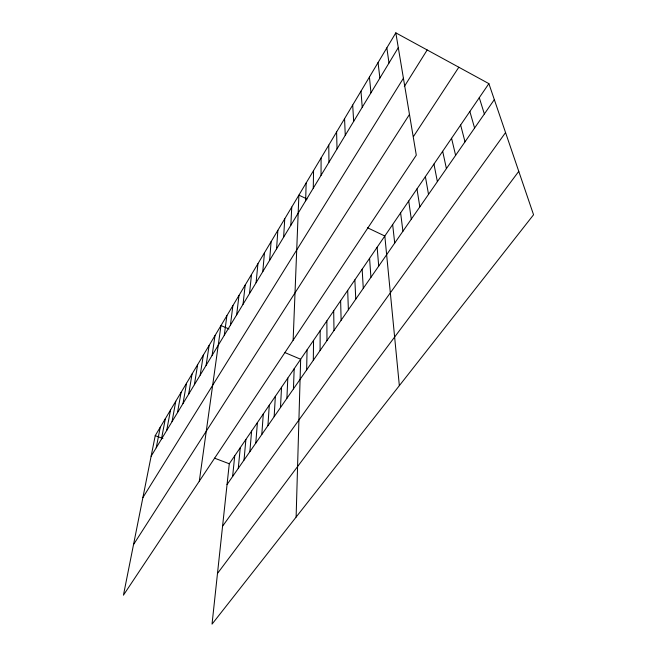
<?xml version="1.0" encoding="UTF-8"?>
<svg xmlns="http://www.w3.org/2000/svg" width="657" height="657" viewBox="0 0 657 657"><rect width="100%" height="100%" fill="white"/><g stroke="black" fill="none" stroke-linecap="round" stroke-linejoin="round"><path stroke-width="0.99" d="M321.043 175.345L321.092 157.959M320.09 350.534L320.156 330.701M313.307 360.299L313.553 340.375M313.274 188.181L313.553 170.582M306.647 369.899L307.057 349.885M296.118 517.084L300.66 359.248L285.015 352.628M305.653 200.779L306.154 182.966M293.441 388.911L294.18 368.741M293.137 340.203L298.886 195.129L307.057 199.014M286.904 398.331L287.807 378.079M290.837 225.277L291.757 207.078M280.473 407.586L281.533 387.26M274.15 416.694L275.357 396.302M283.627 237.185L284.752 218.806M267.933 425.646L269.28 405.205M276.556 248.88L277.862 230.328M261.806 434.466L263.293 413.959M269.608 260.361L271.103 241.653M255.787 443.138L257.404 422.591M249.857 451.679L251.606 431.074M262.784 271.645L264.459 252.781M244.018 460.081L245.899 439.443M238.277 468.359L240.273 447.672M256.082 282.724L257.93 263.712M232.619 476.497L234.738 455.786M249.496 293.605L251.508 274.462M488.882 83.636L229.285 463.768L212.03 624.15L533.558 214.765L488.882 83.636L395.818 32.85L155.233 435.64L123.442 595.168L416.292 155.175L395.818 32.85M243.033 304.298L245.192 285.031M236.668 314.81L238.992 295.42M230.418 325.149L232.89 305.636M224.275 335.3L226.887 315.68M199.301 481.187L220.982 325.568L229.038 328.976M212.112 355.404L215.003 335.579M206.101 365.349L209.115 345.434M200.188 375.122L203.333 355.117M194.373 384.731L197.642 364.651M188.658 394.184L192.041 374.03M183.032 403.48L186.531 383.253M177.497 412.629L181.102 392.328M172.052 421.622L175.764 401.271M166.697 430.475L170.516 410.067M161.433 439.188L165.342 418.723M156.243 447.762L160.251 427.247M151.135 456.204L398.29 47.641M142.889 497.587L403.414 78.249M404.31 86.543L427.181 49.965M133.519 544.596L409.475 114.441M413.582 136.344L458.824 67.228M227.051 484.521L494.327 99.609M222.567 526.208L505.562 132.566M217.483 573.462L518.775 171.354M155.233 435.64L162.903 438.556M214.511 458.159L229.285 463.768M367.485 227.765L384.821 236.011L399.349 385.643M479.282 97.696L484.365 113.973M469.862 111.485L474.592 128.041M460.631 125.011L465.016 141.83M451.564 138.282L455.621 155.356M442.678 151.299L446.415 168.611M433.949 164.078L437.381 181.619M425.383 176.618L428.528 194.382M416.973 188.929L419.831 206.898M408.72 201.026L411.298 219.183M386.842 47.871L388.993 63.015M400.614 212.893L402.93 231.239M378.054 62.596L379.886 78.068M392.648 224.554L394.709 243.082M369.431 77.025L370.967 92.818M377.134 247.27L378.711 266.118M360.98 91.175L362.229 107.263M369.579 258.332L370.926 277.328M352.694 105.046L353.663 121.422M362.155 269.206L363.28 288.341M354.862 279.89L355.766 299.157M344.564 118.654L345.262 135.301M347.684 290.394L348.382 309.792M336.589 132.008L337.033 148.909M340.63 300.725L341.131 320.238M333.69 310.884L333.994 330.512M328.763 145.107L328.96 162.254M326.866 320.871L326.981 340.605"/></g></svg>
